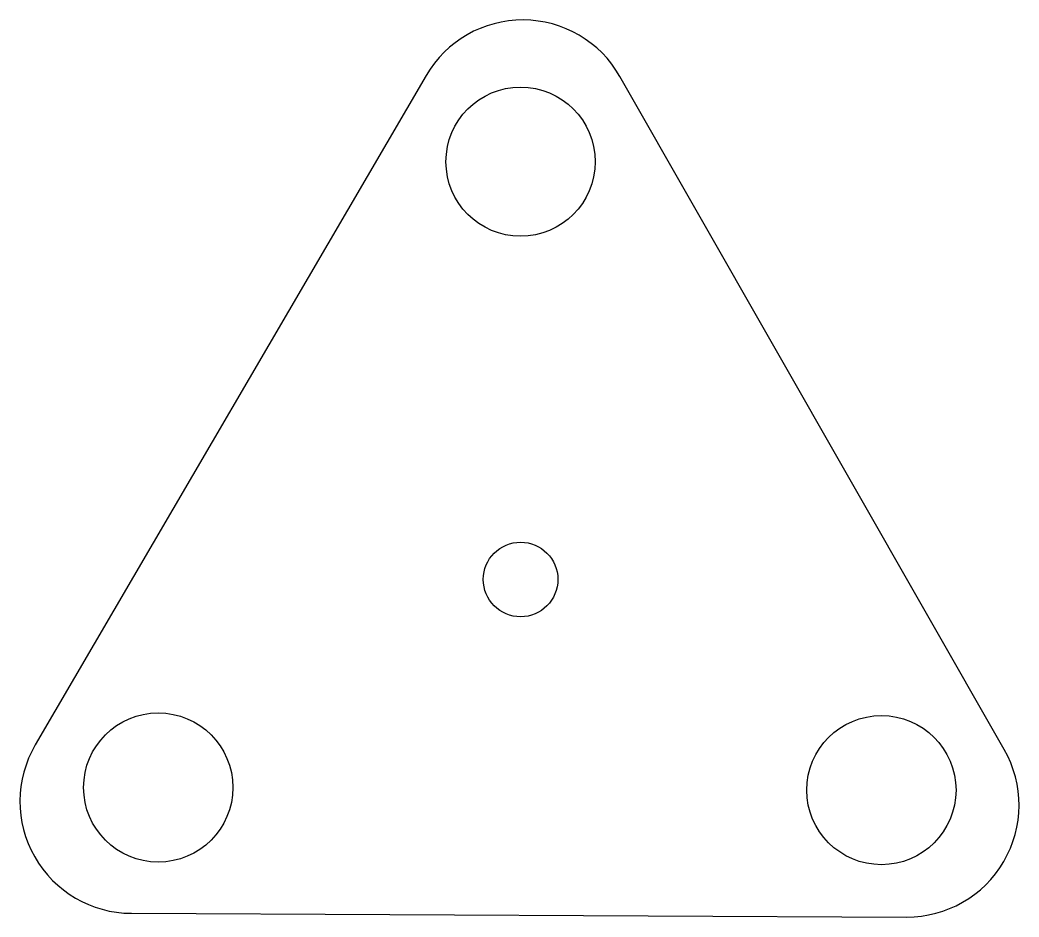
# Model space of a CAD drawing. Header units: millimetres. Extents: x -33.5 to 33.4, y -22.6 to 37.5.
import ezdxf

# ---------------------------------------------------------------- set-up
doc = ezdxf.new("R2010")
doc.units = ezdxf.units.MM
doc.header["$MEASUREMENT"] = 0
doc.layers.add('Default', color=178, linetype='Continuous', true_color=0x000000)

msp = doc.modelspace()

# ---------------------------------------------------------------- linework, layer by layer
at = {"layer": 'Default'}
for points in [[(-6.334, 33.777), (-32.526, -11.093)], [(32.418, -11.403), (6.656, 33.714)], [(-26.084, -22.374), (25.869, -22.622)]]:
    msp.add_lwpolyline(points, dxfattribs=at)
for centre, radius in [((0, 28), 5), ((0, 0), 2.5), ((-24.282, -13.942), 5), ((24.182, -14.116), 5)]:
    msp.add_circle(centre, radius, dxfattribs=at)
for centre, start, end in [((0.143, 29.996), 29.72621, 149.72621), ((-26.049, -14.874), 149.72621, 269.72621), ((25.905, -15.122), 269.72621, 29.72621)]:
    msp.add_arc(centre, 7.5, start, end, dxfattribs=at)

doc.saveas('drawing.dxf')
